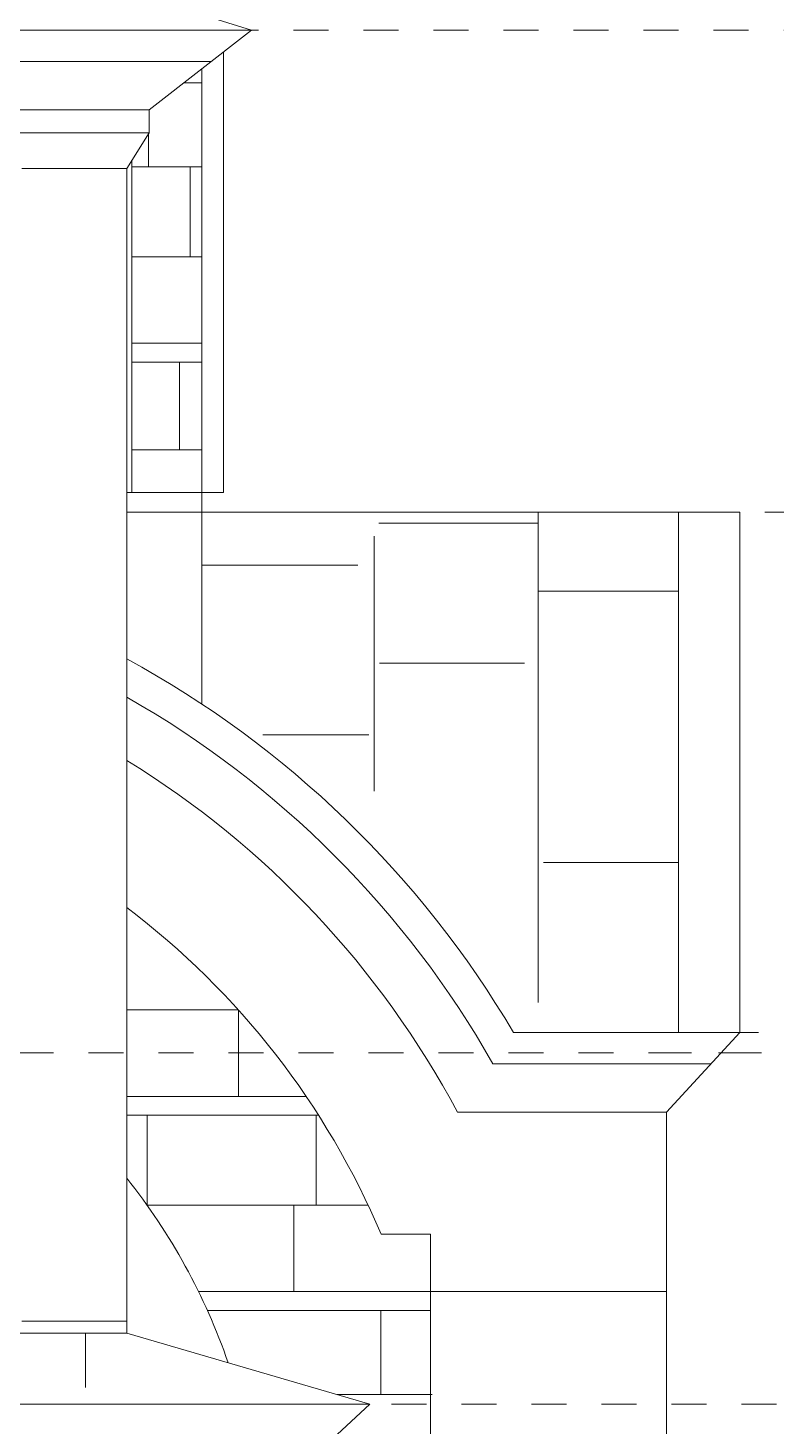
# Model space of a CAD drawing. Header units: millimetres. Extents: x -490789 to -449459, y 209001 to 327650.
# Drawn here: x -472472 to -469456, y 314665 to 320301 of the extents above; entities that cross this region are included whole.
import ezdxf

# ---------------------------------------------------------------- set-up
doc = ezdxf.new("R2010")
doc.units = ezdxf.units.MM
doc.header["$MEASUREMENT"] = 0
doc.linetypes.add('Штриховая', pattern=[282.222223, 141.111112, -141.111112])
for name, color, linetype, lineweight in [('0_Ном._пера__7_Ном._пера__7_Ном._пера__7', 7, 'Continuous', 18), ('0_Ном._пера__7_Ном._пера__7_Ном._пера__8', 8, 'Continuous', 18), ('0_Ном._пера__7_Ном._пера__8_Ном._пера__8', 8, 'Continuous', 18), ('0_Ном_пера__1_Ном_пера__1_Ном_пера__1_Ном._пера__1_Ном_пера__1_Ном_пера__1_Ном_пера__1_Ном_пера__1_Ном_пера__1_Ном_пера__1_Ном_пера__1_Ном_пера__1_Ном_пера__1_Ном_пера__1_Ном_пера__1_Ном_пера__1_Ном_пера__1_Ном_пера__1_Ном_пера__1_Ном_пера__1_Ном_пера___D_Ном._пера__1', 1, 'Continuous', 18), ('0_Ном_пера__7_Ном._пера__7_Ном_пера__7_Ном_пера__7_Ном_пера__7_Ном_пера__7_Ном_пера__7_Ном_пера__7_Ном_пера__7_Ном_пера__7_Ном_пера__7_Ном_пера__7_Ном_пера__7_Ном_пера__7_Ном_пера__7_Ном_пера__7_Ном_пера__7_Ном_пера__7_Ном_пера__7_Ном_пера__7_Ном_пера___7_Ном._пера__7', 7, 'Continuous', 18), ('0_Ном_пера__7_Ном_пера__7_Ном_пера__7_Ном._пера__7_Ном_пера__7_Ном_пера__7_Ном_пера__7_Ном_пера__7_Ном_пера__7_Ном_пера__7_Ном_пера__7_Ном_пера__7_Ном_пера__7_Ном_пера__7_Ном_пера__7_Ном_пера__7_Ном_пера__7_Ном_пера__7_Ном_пера__7_Ном_пера__7_Ном_пера___5_Ном._пера__7', 7, 'Continuous', 18), ('0_Ном_пера__7_Ном_пера__7_Ном_пера__7_Ном_пера__7_Ном_пера__7_Ном_пера__7_Ном_пера__7_Ном_пера__7_Ном_пера__7_Ном._пера__7_Ном_пера__7_Ном_пера__7_Ном_пера__7_Ном_пера__7_Ном_пера__7_Ном_пера__7_Ном_пера__7_Ном_пера__7_Ном_пера__7_Ном_пера__7_Ном_пера___7_Ном._пера__7', 7, 'Continuous', 18), ('0_Ном_пера__7_Ном_пера__7_Ном_пера__7_Ном_пера__7_Ном_пера__7_Ном_пера__7_Ном_пера__7_Ном_пера__7_Ном_пера__7_Ном_пера__7_Ном_пера__7_Ном_пера__7_Ном_пера__7_Ном_пера__7_Ном_пера__7_Ном._пера__7_Ном_пера__7_Ном._пера__7_Ном_пера__7_Ном._пера__7_Ном_пера_2_Ном._пера__7', 7, 'Continuous', 18), ('0_Ном_пера__7_Ном_пера__7_Ном_пера__7_Ном_пера__7_Ном_пера__7_Ном_пера__7_Ном_пера__7_Ном_пера__7_Ном_пера__7_Ном_пера__7_Ном_пера__7_Ном_пера__7_Ном_пера__7_Ном_пера__7_Ном_пера__7_Ном_пера__7_Ном_пера__7_Ном_пера__7_Ном._пера__7_Ном_пера__7_Ном._пера__5_Ном._пера__7', 7, 'Continuous', 18), ('0_Ном_пера__7_Ном_пера__7_Ном_пера__7_Ном_пера__7_Ном_пера__7_Ном_пера__7_Ном_пера__7_Ном_пера__7_Ном_пера__7_Ном_пера__7_Ном_пера__7_Ном_пера__7_Ном_пера__7_Ном_пера__7_Ном_пера__7_Ном_пера__7_Ном_пера__7_Ном_пера__7_Ном_пера__7_Ном_пера__7_Ном_пера__7_C_Ном._пера__7', 7, 'Continuous', 18), ('Defpoints_Ном_пера__7_Ном._пера__7_Ном._пера__7_Ном._пера__7_Ном._пера__5_Ном._пера__7_Ном._пера__7_Ном._пера__7', 7, 'Continuous', 18), ('Line 0.25_Ном_пера__7_Ном_пера__7_Ном_пера__7_Ном_пера__7_Ном_пера__7_Ном_пера__7_Ном_пера__7_Ном_пера__7_Ном_пера__7_Ном_пера__7_Ном_пера__7_Ном._пера__7_Ном._пера__7_Ном._пера__7_Ном._пера__7_Ном._пера__102_Ном._пера__102', 102, 'Continuous', 18), ('Line 0.25_Ном_пера__7_Ном_пера__7_Ном_пера__7_Ном_пера__7_Ном_пера__7_Ном_пера__7_Ном_пера__7_Ном_пера__7_Ном_пера__7_Ном_пера__7_Ном_пера__7_Ном._пера__7_Ном._пера__8_Ном._пера__8_Ном._пера__8_Ном._пера__8_Ном._пера__8', 8, 'Continuous', 18)]:
    doc.layers.add(name, color=color, linetype=linetype, lineweight=lineweight)

msp = doc.modelspace()

# ---------------------------------------------------------------- linework, layer by layer
at = {"layer": '0_Ном._пера__7_Ном._пера__7_Ном._пера__7', "linetype": 'Continuous'}
for p, q in [((-471570.7, 320291.8), (-471879, 320387.9)), ((-471570.7, 320291.8), (-476470.4, 320291.8)), ((-471983.8, 319971.1), (-471570.7, 320291.8)), ((-471732.5, 320166.2), (-476308, 320166.2)), ((-471683.2, 320204.5), (-471683.2, 318501.6)), ((-471683.2, 320204.5), (-471683.2, 318427.9)), ((-471770.5, 318538), (-471770.5, 320136.7)), ((-471770.5, 317575.1), (-471770.5, 320136.7)), ((-475976.9, 319971.1), (-471983.8, 319971.1)), ((-472073.8, 319734.6), (-472496.7, 319734.6)), ((-472073.8, 315040.1), (-472073.8, 319734.6)), ((-472053.1, 319767.7), (-472053.1, 318427.9)), ((-472053.1, 319741), (-471770.5, 319741)), ((-471770.5, 318427.9), (-472073.8, 318427.9)), ((-471683.2, 318427.9), (-471770.5, 318427.9)), ((-470514.4, 316251.3), (-469949.1, 316251.3)), ((-469601.7, 316251.3), (-470514.4, 316251.3)), ((-469898, 315930.6), (-469601.7, 316251.3)), ((-469717.7, 316125.7), (-470597.8, 316125.7)), ((-470740.7, 315930.6), (-469898, 315930.6)), ((-469898, 309913.2), (-469898, 315930.6)), ((-470849.1, 315438), (-471048.4, 315438)), ((-470849.1, 315438), (-470849.1, 311520.6)), ((-472073.8, 315040.1), (-475975.8, 315040.1)), ((-472073.8, 315087.7), (-472496.7, 315087.7)), ((-472073.8, 315040.1), (-471094.1, 314753.4)), ((-471094.1, 314753.4), (-476963.3, 314753.4)), ((-471438.9, 314433.4), (-471094.1, 314753.4)), ((-471438.9, 314433.4), (-471094.1, 314753.4)), ((-470842.4, 314792.4), (-471227.4, 314792.4))]:
    msp.add_line(p, q, dxfattribs=at)
for centre, radius, start, end in [((-474020.5, 314182.4), 4071, 30.5449, 61.4327), ((-474020.5, 314182.4), 3936, 29.5867, 60.3569), ((-474020.5, 314182.4), 3716.6, 28.0593, 58.4137), ((-474020.5, 314182.4), 3226.5, 22.9021, 52.8891), ((-474039.3, 314099), 2512.5, 19.0834, 38.5306)]:
    msp.add_arc(centre, radius, start, end, dxfattribs=at)
at = {"layer": '0_Ном._пера__7_Ном._пера__7_Ном._пера__8', "linetype": 'Continuous'}
msp.add_line((-469849.4, 316251.3), (-469849.4, 318349), dxfattribs=at)
at = {"layer": '0_Ном._пера__7_Ном._пера__8_Ном._пера__8', "linetype": 'Continuous'}
msp.add_line((-472239.8, 315040.1), (-472239.8, 314820.5), dxfattribs=at)
at = {"layer": '0_Ном_пера__1_Ном_пера__1_Ном_пера__1_Ном._пера__1_Ном_пера__1_Ном_пера__1_Ном_пера__1_Ном_пера__1_Ном_пера__1_Ном_пера__1_Ном_пера__1_Ном_пера__1_Ном_пера__1_Ном_пера__1_Ном_пера__1_Ном_пера__1_Ном_пера__1_Ном_пера__1_Ном_пера__1_Ном_пера__1_Ном_пера___D_Ном._пера__1', "linetype": 'Continuous'}
for p, q in [((-471770.5, 320079.7), (-471843.9, 320079.7)), ((-471770.5, 319030.1), (-472053.1, 319030.1)), ((-471770.5, 319030.1), (-472053.1, 319030.1)), ((-471770.5, 318954), (-472053.1, 318954)), ((-471770.5, 318954), (-472053.1, 318954)), ((-472073.8, 315994.1), (-471350.7, 315994.1)), ((-472073.8, 315918.1), (-471300.7, 315918.1)), ((-471784.3, 315207.1), (-470848.4, 315207.1)), ((-471748.5, 315131.1), (-470849.1, 315131.1))]:
    msp.add_line(p, q, dxfattribs=at)
at = {"layer": '0_Ном_пера__7_Ном._пера__7_Ном_пера__7_Ном_пера__7_Ном_пера__7_Ном_пера__7_Ном_пера__7_Ном_пера__7_Ном_пера__7_Ном_пера__7_Ном_пера__7_Ном_пера__7_Ном_пера__7_Ном_пера__7_Ном_пера__7_Ном_пера__7_Ном_пера__7_Ном_пера__7_Ном_пера__7_Ном_пера__7_Ном_пера___7_Ном._пера__7', "linetype": 'Continuous'}
for p, q in [((-471818.2, 319378.3), (-471818.2, 319741)), ((-471818.2, 319378.3), (-471818.2, 319741)), ((-471860.4, 318600.8), (-471860.4, 318954)), ((-471860.4, 318600.8), (-471860.4, 318954)), ((-471860.4, 318600.8), (-471860.4, 318954)), ((-471860.4, 318600.8), (-471860.4, 318954)), ((-471310.3, 315555.4), (-471310.3, 315918.1)), ((-471049, 314792.4), (-471049, 315131.1))]:
    msp.add_line(p, q, dxfattribs=at)
at = {"layer": '0_Ном_пера__7_Ном_пера__7_Ном_пера__7_Ном._пера__7_Ном_пера__7_Ном_пера__7_Ном_пера__7_Ном_пера__7_Ном_пера__7_Ном_пера__7_Ном_пера__7_Ном_пера__7_Ном_пера__7_Ном_пера__7_Ном_пера__7_Ном_пера__7_Ном_пера__7_Ном_пера__7_Ном_пера__7_Ном_пера__7_Ном_пера___5_Ном._пера__7', "linetype": 'Continuous'}
msp.add_line((-471399.6, 315555.4), (-471399.6, 315207.1), dxfattribs=at)
at = {"layer": '0_Ном_пера__7_Ном_пера__7_Ном_пера__7_Ном_пера__7_Ном_пера__7_Ном_пера__7_Ном_пера__7_Ном_пера__7_Ном_пера__7_Ном._пера__7_Ном_пера__7_Ном_пера__7_Ном_пера__7_Ном_пера__7_Ном_пера__7_Ном_пера__7_Ном_пера__7_Ном_пера__7_Ном_пера__7_Ном_пера__7_Ном_пера___7_Ном._пера__7', "linetype": 'Continuous'}
for p, q in [((-472053.1, 319378.3), (-471770.5, 319378.3)), ((-472053.1, 319378.3), (-471770.5, 319378.3)), ((-471623.7, 316342.4), (-472073.8, 316342.4)), ((-471100.8, 315555.4), (-471991.9, 315555.4))]:
    msp.add_line(p, q, dxfattribs=at)
at = {"layer": '0_Ном_пера__7_Ном_пера__7_Ном_пера__7_Ном_пера__7_Ном_пера__7_Ном_пера__7_Ном_пера__7_Ном_пера__7_Ном_пера__7_Ном_пера__7_Ном_пера__7_Ном_пера__7_Ном_пера__7_Ном_пера__7_Ном_пера__7_Ном._пера__7_Ном_пера__7_Ном._пера__7_Ном_пера__7_Ном._пера__7_Ном_пера_2_Ном._пера__7', "linetype": 'Continuous'}
msp.add_line((-471985.7, 319875.3), (-471985.7, 319741), dxfattribs=at)
at = {"layer": '0_Ном_пера__7_Ном_пера__7_Ном_пера__7_Ном_пера__7_Ном_пера__7_Ном_пера__7_Ном_пера__7_Ном_пера__7_Ном_пера__7_Ном_пера__7_Ном_пера__7_Ном_пера__7_Ном_пера__7_Ном_пера__7_Ном_пера__7_Ном_пера__7_Ном_пера__7_Ном_пера__7_Ном._пера__7_Ном_пера__7_Ном._пера__5_Ном._пера__7', "linetype": 'Continuous'}
for p in [(-472053.1, 318600.8), (-471921.3, 318600.8)]:
    msp.add_line(p, (-471770.5, 318600.8), dxfattribs=at)
at = {"layer": '0_Ном_пера__7_Ном_пера__7_Ном_пера__7_Ном_пера__7_Ном_пера__7_Ном_пера__7_Ном_пера__7_Ном_пера__7_Ном_пера__7_Ном_пера__7_Ном_пера__7_Ном_пера__7_Ном_пера__7_Ном_пера__7_Ном_пера__7_Ном_пера__7_Ном_пера__7_Ном_пера__7_Ном_пера__7_Ном_пера__7_Ном_пера__7_C_Ном._пера__7', "linetype": 'Continuous'}
for p, q in [((-472073.8, 318349), (-469601.7, 318349)), ((-469601.7, 318349), (-469601.7, 316251.3)), ((-471623.7, 316342.4), (-471623.7, 315994.1)), ((-471991.9, 315555.4), (-471991.9, 315918.1)), ((-470848.4, 315207.1), (-469898, 315207.1))]:
    msp.add_line(p, q, dxfattribs=at)
at = {"layer": 'Defpoints_Ном_пера__7_Ном._пера__7_Ном._пера__7_Ном._пера__7_Ном._пера__5_Ном._пера__7_Ном._пера__7_Ном._пера__7', "linetype": 'Continuous'}
for p, q in [((-471983.8, 319878), (-471983.8, 319971.1)), ((-472586.7, 319878), (-472005.2, 319878)), ((-472563.8, 319878), (-471983.8, 319878)), ((-472073.8, 319734.6), (-471983.8, 319878.2))]:
    msp.add_line(p, q, dxfattribs=at)
at = {"layer": 'Line 0.25_Ном_пера__7_Ном_пера__7_Ном_пера__7_Ном_пера__7_Ном_пера__7_Ном_пера__7_Ном_пера__7_Ном_пера__7_Ном_пера__7_Ном_пера__7_Ном_пера__7_Ном._пера__7_Ном._пера__7_Ном._пера__7_Ном._пера__7_Ном._пера__102_Ном._пера__102', "linetype": 'Штриховая'}
for p, q in [((-471683.2, 320291.8), (-464240.8, 320291.8)), ((-469783.6, 318349), (-464237.5, 318349)), ((-470514.4, 316251.3), (-465751.7, 316251.3)), ((-472792.8, 316169.4), (-464343.1, 316169.4)), ((-469938.3, 316169.4), (-464343.1, 316169.4)), ((-473828.4, 314753.4), (-464234.3, 314753.4))]:
    msp.add_line(p, q, dxfattribs=at)
at = {"layer": 'Line 0.25_Ном_пера__7_Ном_пера__7_Ном_пера__7_Ном_пера__7_Ном_пера__7_Ном_пера__7_Ном_пера__7_Ном_пера__7_Ном_пера__7_Ном_пера__7_Ном_пера__7_Ном._пера__7_Ном._пера__8_Ном._пера__8_Ном._пера__8_Ном._пера__8_Ном._пера__8', "linetype": 'Continuous'}
for p, q in [((-470415.6, 318304.7), (-471057.4, 318304.7)), ((-470415.6, 318349), (-470415.6, 316371.9)), ((-471076, 318252.6), (-471076, 317224.7)), ((-471141.6, 318135.2), (-471770.5, 318135.2)), ((-469849.4, 318030.4), (-470415.6, 318030.4)), ((-469849.4, 318030.4), (-470393.1, 318030.4)), ((-470469.9, 317740.8), (-471054.2, 317740.8)), ((-471098.4, 317451.3), (-471525.3, 317451.3)), ((-469849.4, 316936.1), (-470393.1, 316936.1))]:
    msp.add_line(p, q, dxfattribs=at)

doc.saveas('drawing.dxf')
